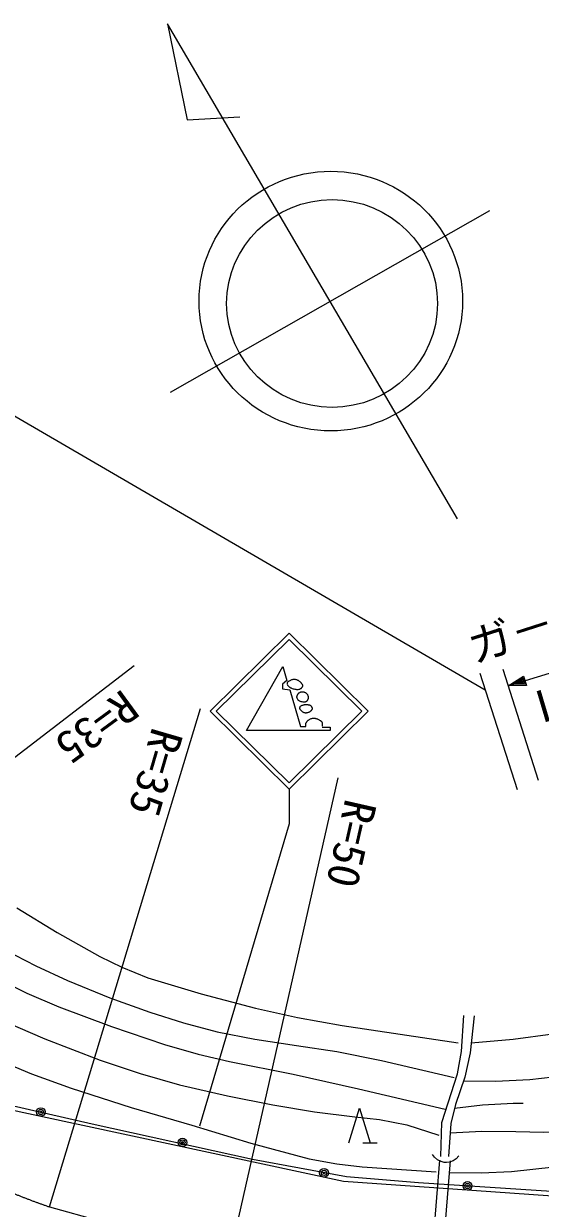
# Model space of a CAD drawing. Units: millimetres, scale not verified. Extents: x 40000 to 680000, y 20000 to 380000.
# Drawn here: x 434341 to 463759, y 268004 to 335444 of the extents above; entities that cross this region are included whole.
import ezdxf
from ezdxf.enums import TextEntityAlignment as Align

# ---------------------------------------------------------------- set-up
doc = ezdxf.new("R2010")
doc.units = ezdxf.units.MM
doc.header["$LTSCALE"] = 1000
doc.linetypes.add('CHAIN', pattern=[18.5, 12, -1.5, 3.5, -1.5])
for name, color, linetype, lineweight in [('M-BGD', 7, 'Continuous', 13), ('M-BMK', 2, 'CHAIN', 13), ('M-BMK-SRVR', 3, 'Continuous', 13), ('M-STR-HTXT', 7, 'Continuous', 13), ('M-STR-STRC', 7, 'Continuous', 13)]:
    doc.layers.add(name, color=color, linetype=linetype, lineweight=lineweight)
doc.styles.add('ＭＳ ゴシック', font='')
doc.styles.get('ＭＳ ゴシック').set_extended_font_data('MS Gothic')

msp = doc.modelspace()

# ---------------------------------------------------------------- linework, layer by layer
at = {"layer": 'M-BGD'}
for p, q in [((459276, 276922), (459405, 278984)), ((459985, 278952), (459759, 276858)), ((459051, 275653), (459276, 276922)), ((459759, 276858), (459469, 275462)), ((458503, 274003), (459051, 275653)), ((459469, 275462), (458922, 273908)), ((452553, 269529), (427888, 274832)), ((428047, 275119), (438232, 272822)), ((458149, 272893), (458503, 274003)), ((458922, 273908), (458664, 272829)), ((452861, 271725), (453461, 273696)), ((453461, 273696), (454061, 271725)), ((438232, 272822), (447370, 270806)), ((458085, 270958), (458149, 272893)), ((458664, 272829), (458536, 270958)), ((453661, 271725), (454461, 271725)), ((447370, 270806), (452725, 269809)), ((457358, 262213), (458038, 270747)), ((457736, 270920), (457625, 271075)), ((457906, 270761), (457736, 270920)), ((458110, 270660), (457906, 270761)), ((457956, 262166), (458636, 270701)), ((458288, 270619), (458110, 270660)), ((458408, 270612), (458288, 270619)), ((458589, 270630), (458408, 270612)), ((458804, 270706), (458589, 270630)), ((458962, 270815), (458804, 270706)), ((459123, 270983), (458962, 270815)), ((452725, 269809), (456818, 269481)), ((467824, 268447), (452553, 269529)), ((456818, 269481), (467384, 268778))]:
    msp.add_line(p, q, dxfattribs=at)
for points in [[(397348, 320757), (399946, 317755), (402357, 314813), (408226, 307142), (413952, 299510), (419853, 292059), (421358, 290211), (423067, 288280), (424076, 287275), (425421, 286100), (427312, 284635), (429378, 283171), (431053, 282090), (432780, 281099), (434513, 280255), (436350, 279474), (439333, 278354), (442365, 277326), (444283, 276773), (446055, 276362), (449695, 275646), (453401, 274814), (458333, 273652)], [(459821, 277432), (462215, 277633), (464464, 277932), (466423, 278328), (468558, 278872), (470806, 279526), (473266, 280357), (475097, 281098), (477087, 282023), (479786, 283377), (482769, 284991), (484032, 285806), (485471, 286873), (486747, 287826), (488173, 288762), (489731, 289657), (491098, 290571), (492465, 291723), (494052, 292916), (494924, 293404), (495974, 293847), (497603, 294348)], [(459397, 275257), (461199, 275241), (463161, 275329), (465147, 275568), (467264, 275929), (469222, 276339), (471022, 276825), (472723, 277407), (474577, 278152), (476643, 279097), (478954, 280272), (481251, 281567), (483798, 283130), (486102, 284600), (488396, 286182), (490700, 288051), (493068, 289837), (498488, 293220)], [(458628, 272299), (460427, 272390), (462367, 272379), (463967, 272347), (465434, 272419), (467023, 272623), (468753, 272957), (470694, 273438), (472800, 274072), (475016, 274847), (477431, 275805), (479250, 276621), (481092, 277559), (483518, 278938), (485835, 280367), (494062, 285526), (495024, 286243), (496060, 287168), (497592, 289024), (499224, 290825), (500154, 291682)], [(433957, 285105), (436238, 283704), (438678, 282331), (439935, 281723), (441403, 281132), (444446, 280216), (447536, 279392), (449925, 278871), (452485, 278416), (459087, 277415)], [(433270, 282728), (435031, 281801), (436843, 280967), (439251, 279993), (441531, 279175), (443436, 278564), (445366, 278050), (447505, 277634), (449880, 277279), (452171, 276925), (454721, 276423), (458856, 275454)], [(458584, 270042), (460386, 270017), (462120, 270100), (465768, 270492), (469501, 271004), (471453, 271432), (473385, 271956), (475429, 272607), (477487, 273375), (479508, 274235), (481588, 275234), (482997, 275991), (484347, 276835), (486305, 278354), (488307, 279770), (493022, 282452)], [(432443, 278982), (435550, 277653), (438691, 276428), (440967, 275676), (443215, 275041), (445940, 274402), (448528, 273896), (450894, 273499), (453199, 273214), (454595, 273053), (456165, 272764), (457973, 272172)], [(432731, 276505), (434789, 275654), (437046, 274838), (440467, 273736), (443924, 272728), (447275, 271719), (450595, 270827), (452168, 270531), (453620, 270357), (457822, 270081)], [(458872, 273697), (460463, 273888), (462207, 273992), (462786, 273985)]]:
    msp.add_lwpolyline(points, dxfattribs=at)
for centre, major_axis in [((435320, 273487), (250, 0)), ((435320, 273487), (150, 0)), ((435320, 273487), (50, 0)), ((443381, 271753), (250, 0)), ((443381, 271753), (150, 0)), ((443381, 271753), (50, 0)), ((451442, 270020), (250, 0)), ((451442, 270020), (150, 0)), ((451442, 270020), (50, 0)), ((459612, 269276), (250, 0)), ((459612, 269276), (150, 0)), ((459612, 269276), (50, 0))]:
    msp.add_ellipse(centre, major_axis=major_axis, ratio=0.985057, dxfattribs=at)
at = {"layer": 'M-BMK'}
msp.add_line((435807, 268086), (446077, 265252), dxfattribs=at)
for centre, major_axis, start_param, end_param in [((449033, 305284), (40012, 0), 3.802249, 4.375496), ((458603, 313122), (50015, 0), 4.695132, 5.545561)]:
    msp.add_ellipse(centre, major_axis=major_axis, ratio=0.985057, start_param=start_param, end_param=end_param, dxfattribs=at)
at = {"layer": 'M-BMK-SRVR'}
for p, q in [((459045, 307259), (442525, 335444)), ((442525, 335444), (443648, 329970)), ((443648, 329970), (446644, 330143)), ((442697, 314459), (460889, 324805))]:
    msp.add_line(p, q, dxfattribs=at)
for centre, major_axis in [((451830, 319653), (7502, 0)), ((451901, 319514), (6002, 0))]:
    msp.add_ellipse(centre, major_axis=major_axis, ratio=0.985057, dxfattribs=at)
at = {"layer": 'M-STR-HTXT'}
for p, q in [((398656, 333564), (460612, 297521)), ((461933, 297739), (471776, 300782)), ((417440, 281099), (440632, 298907)), ((460311, 298460), (462433, 291841)), ((463648, 292357), (461634, 298679)), ((461933, 297739), (462804, 298297)), ((462200, 297821), (462789, 298210)), ((462353, 297869), (462775, 298123)), ((462775, 298123), (462847, 297897)), ((462789, 298210), (462909, 297834)), ((462804, 298297), (462971, 297771)), ((462971, 297771), (461933, 297739)), ((462909, 297834), (462200, 297821)), ((462847, 297897), (462353, 297869)), ((462582, 297939), (462761, 298036)), ((462785, 297961), (462582, 297939)), ((462761, 298036), (462785, 297961)), ((435807, 268086), (444406, 296460)), ((446077, 265252), (452240, 292510))]:
    msp.add_line(p, q, dxfattribs=at)
at = {"layer": 'M-STR-STRC'}
for p, q in [((444953, 296306), (449454, 300740)), ((445306, 296306), (449454, 300391)), ((453956, 296305), (449454, 300740)), ((453602, 296305), (449454, 300391)), ((447019, 295211), (449092, 298857)), ((449092, 298857), (449323, 298061)), ((449545, 298077), (449581, 298093)), ((449581, 298093), (449617, 298106)), ((449617, 298106), (449653, 298117)), ((449653, 298117), (449689, 298125)), ((449689, 298125), (449726, 298129)), ((449726, 298129), (449763, 298129)), ((449763, 298129), (449800, 298125)), ((449800, 298125), (449835, 298118)), ((449835, 298118), (449870, 298108)), ((449870, 298108), (449904, 298095)), ((449904, 298095), (449937, 298080)), ((449323, 298061), (449078, 297834)), ((449078, 297834), (449078, 297585)), ((449078, 297585), (449496, 297521)), ((449355, 297866), (449357, 297887)), ((449356, 297845), (449355, 297866)), ((449359, 297827), (449356, 297845)), ((449357, 297887), (449361, 297909)), ((449361, 297909), (449368, 297930)), ((449368, 297930), (449378, 297951)), ((449381, 297784), (449375, 297792)), ((449378, 297951), (449390, 297971)), ((449387, 297775), (449381, 297784)), ((449394, 297766), (449387, 297775)), ((449390, 297971), (449404, 297989)), ((449401, 297756), (449394, 297766)), ((449409, 297746), (449401, 297756)), ((449404, 297989), (449420, 298005)), ((449417, 297734), (449409, 297746)), ((449435, 297711), (449417, 297734)), ((449420, 298005), (449439, 298019)), ((449453, 297691), (449435, 297711)), ((449439, 298019), (449474, 298039)), ((449471, 297673), (449453, 297691)), ((449489, 297658), (449471, 297673)), ((449474, 298039), (449510, 298059)), ((449508, 297645), (449489, 297658)), ((449496, 297521), (450103, 295424)), ((449526, 297634), (449508, 297645)), ((449510, 298059), (449545, 298077)), ((449545, 297624), (449526, 297634)), ((449564, 297615), (449545, 297624)), ((449584, 297607), (449564, 297615)), ((449605, 297599), (449584, 297607)), ((449650, 297582), (449605, 297599)), ((449698, 297566), (449650, 297582)), ((449748, 297552), (449698, 297566)), ((449798, 297540), (449748, 297552)), ((449850, 297531), (449798, 297540)), ((449901, 297526), (449850, 297531)), ((449952, 297527), (449901, 297526)), ((449937, 298080), (449969, 298062)), ((450002, 297534), (449952, 297527)), ((449969, 298062), (450000, 298042)), ((450000, 298042), (450031, 298020)), ((450050, 297548), (450002, 297534)), ((450031, 298020), (450060, 297995)), ((450095, 297571), (450050, 297548)), ((450060, 297995), (450089, 297969)), ((450089, 297969), (450117, 297940)), ((450114, 297583), (450095, 297571)), ((450132, 297597), (450114, 297583)), ((450117, 297940), (450134, 297922)), ((450149, 297612), (450132, 297597)), ((450134, 297922), (450150, 297903)), ((450165, 297628), (450149, 297612)), ((450150, 297903), (450165, 297884)), ((450165, 297884), (450179, 297865)), ((450179, 297646), (450165, 297628)), ((450179, 297865), (450191, 297845)), ((450191, 297664), (450179, 297646)), ((450191, 297845), (450201, 297825)), ((450201, 297683), (450191, 297664)), ((450201, 297825), (450209, 297804)), ((450210, 297702), (450201, 297683)), ((450209, 297804), (450215, 297783)), ((450215, 297722), (450210, 297702)), ((450215, 297783), (450218, 297762)), ((450218, 297741), (450215, 297722)), ((450218, 297762), (450218, 297741)), ((449884, 297127), (449883, 297117)), ((449883, 297117), (449883, 297107)), ((449883, 297107), (449883, 297097)), ((449883, 297097), (449884, 297087)), ((449886, 297138), (449884, 297127)), ((449884, 297087), (449885, 297077)), ((449885, 297077), (449888, 297067)), ((449888, 297148), (449886, 297138)), ((449891, 297158), (449888, 297148)), ((449888, 297067), (449905, 297026)), ((449893, 297168), (449891, 297158)), ((449899, 297184), (449893, 297168)), ((449905, 297199), (449899, 297184)), ((449911, 297215), (449905, 297199)), ((449905, 297026), (449929, 296988)), ((449919, 297229), (449911, 297215)), ((449927, 297244), (449919, 297229)), ((449936, 297258), (449927, 297244)), ((449929, 296988), (449960, 296954)), ((449946, 297271), (449936, 297258)), ((449956, 297284), (449946, 297271)), ((449967, 297296), (449956, 297284)), ((449960, 296954), (449997, 296924)), ((449979, 297308), (449967, 297296)), ((449997, 297323), (449979, 297308)), ((450017, 297337), (449997, 297323)), ((449997, 296924), (450038, 296898)), ((450037, 297350), (450017, 297337)), ((450059, 297361), (450037, 297350)), ((450038, 296898), (450082, 296877)), ((450082, 297371), (450059, 297361)), ((450105, 297379), (450082, 297371)), ((450082, 296877), (450130, 296860)), ((450130, 297386), (450105, 297379)), ((450154, 297390), (450130, 297386)), ((450130, 296860), (450180, 296847)), ((450179, 297394), (450154, 297390)), ((450204, 297395), (450179, 297394)), ((450180, 296847), (450230, 296839)), ((450230, 297395), (450204, 297395)), ((450256, 297393), (450230, 297395)), ((450230, 296839), (450281, 296836)), ((450282, 297389), (450256, 297393)), ((450281, 296836), (450307, 296836)), ((450308, 297383), (450282, 297389)), ((450307, 296836), (450332, 296838)), ((450333, 297376), (450308, 297383)), ((450332, 296838), (450356, 296841)), ((450357, 297366), (450333, 297376)), ((450356, 296841), (450380, 296846)), ((450381, 297355), (450357, 297366)), ((450380, 296846), (450403, 296853)), ((450404, 297342), (450381, 297355)), ((450403, 296853), (450424, 296861)), ((450425, 297328), (450404, 297342)), ((450424, 296861), (450445, 296872)), ((450446, 297311), (450425, 297328)), ((450445, 296872), (450464, 296884)), ((450465, 297294), (450446, 297311)), ((450464, 296884), (450481, 296899)), ((450482, 297275), (450465, 297294)), ((450481, 296899), (450497, 296916)), ((450498, 297255), (450482, 297275)), ((450497, 296916), (450508, 296931)), ((450513, 297234), (450498, 297255)), ((450508, 296931), (450518, 296947)), ((450525, 297211), (450513, 297234)), ((450518, 296947), (450528, 296964)), ((450536, 297188), (450525, 297211)), ((450528, 296964), (450536, 296980)), ((450545, 297164), (450536, 297188)), ((450536, 296980), (450543, 296998)), ((450543, 296998), (450548, 297016)), ((450551, 297140), (450545, 297164)), ((450548, 297016), (450553, 297034)), ((450556, 297115), (450551, 297140)), ((450553, 297034), (450556, 297052)), ((450557, 297090), (450556, 297115)), ((450556, 297052), (450557, 297071)), ((450557, 297071), (450557, 297090)), ((444953, 296306), (449454, 291871)), ((445306, 296306), (449454, 292219)), ((449454, 292219), (453602, 296305)), ((449454, 291871), (453956, 296305)), ((450068, 296491), (450070, 296507)), ((450068, 296476), (450068, 296491)), ((450069, 296461), (450068, 296476)), ((450071, 296447), (450069, 296461)), ((450070, 296507), (450073, 296522)), ((450076, 296429), (450071, 296447)), ((450073, 296522), (450077, 296537)), ((450083, 296413), (450076, 296429)), ((450077, 296537), (450083, 296552)), ((450083, 296552), (450090, 296565)), ((450092, 296398), (450083, 296413)), ((450090, 296565), (450099, 296578)), ((450102, 296384), (450092, 296398)), ((450099, 296578), (450109, 296588)), ((450114, 296370), (450102, 296384)), ((450109, 296588), (450137, 296610)), ((450127, 296356), (450114, 296370)), ((450142, 296342), (450127, 296356)), ((450137, 296610), (450167, 296629)), ((450158, 296327), (450142, 296342)), ((450175, 296311), (450158, 296327)), ((450167, 296629), (450199, 296644)), ((450192, 296294), (450175, 296311)), ((450215, 296273), (450192, 296294)), ((450199, 296644), (450232, 296657)), ((450237, 296255), (450215, 296273)), ((450232, 296657), (450267, 296667)), ((450259, 296240), (450237, 296255)), ((450282, 296228), (450259, 296240)), ((450267, 296667), (450303, 296674)), ((450304, 296218), (450282, 296228)), ((450303, 296674), (450340, 296679)), ((450327, 296211), (450304, 296218)), ((450350, 296205), (450327, 296211)), ((450340, 296679), (450378, 296682)), ((450373, 296202), (450350, 296205)), ((450396, 296201), (450373, 296202)), ((450378, 296682), (450416, 296682)), ((450419, 296201), (450396, 296201)), ((450416, 296682), (450455, 296681)), ((450450, 296203), (450419, 296201)), ((450480, 296208), (450450, 296203)), ((450455, 296681), (450479, 296680)), ((450479, 296680), (450503, 296679)), ((450511, 296215), (450480, 296208)), ((450503, 296679), (450526, 296677)), ((450542, 296224), (450511, 296215)), ((450526, 296677), (450549, 296674)), ((450571, 296236), (450542, 296224)), ((450549, 296674), (450571, 296670)), ((450571, 296670), (450593, 296665)), ((450601, 296250), (450571, 296236)), ((450593, 296665), (450614, 296658)), ((450629, 296267), (450601, 296250)), ((450614, 296658), (450634, 296650)), ((450655, 296285), (450629, 296267)), ((450634, 296650), (450654, 296640)), ((450654, 296640), (450673, 296627)), ((450680, 296306), (450655, 296285)), ((450673, 296627), (450688, 296616)), ((450703, 296329), (450680, 296306)), ((450688, 296616), (450702, 296602)), ((450702, 296602), (450715, 296588)), ((450714, 296341), (450703, 296329)), ((450723, 296354), (450714, 296341)), ((450715, 296588), (450728, 296572)), ((450732, 296367), (450723, 296354)), ((450728, 296572), (450738, 296556)), ((450741, 296381), (450732, 296367)), ((450738, 296556), (450748, 296539)), ((450748, 296394), (450741, 296381)), ((450748, 296539), (450755, 296522)), ((450754, 296409), (450748, 296394)), ((450759, 296423), (450754, 296409)), ((450755, 296522), (450761, 296504)), ((450763, 296437), (450759, 296423)), ((450761, 296504), (450764, 296485)), ((450765, 296452), (450763, 296437)), ((450764, 296485), (450766, 296467)), ((450766, 296467), (450765, 296452)), ((450103, 295424), (450413, 295424)), ((450413, 295630), (450426, 295649)), ((450413, 295424), (450413, 295630)), ((450426, 295649), (450438, 295667)), ((450438, 295667), (450451, 295685)), ((450451, 295685), (450464, 295703)), ((450464, 295703), (450477, 295720)), ((450477, 295720), (450491, 295738)), ((450491, 295738), (450506, 295754)), ((450506, 295754), (450521, 295770)), ((450521, 295770), (450536, 295785)), ((450536, 295785), (450553, 295800)), ((450553, 295800), (450581, 295821)), ((450581, 295821), (450612, 295840)), ((450612, 295840), (450644, 295856)), ((450644, 295856), (450678, 295871)), ((450678, 295871), (450712, 295882)), ((450712, 295882), (450748, 295892)), ((450748, 295892), (450784, 295899)), ((450784, 295899), (450821, 295903)), ((450821, 295903), (450857, 295905)), ((450857, 295905), (450893, 295904)), ((450893, 295904), (450929, 295901)), ((450929, 295901), (450963, 295896)), ((450963, 295896), (450997, 295888)), ((450997, 295888), (451031, 295878)), ((451031, 295878), (451064, 295866)), ((451064, 295866), (451096, 295852)), ((451096, 295852), (451128, 295837)), ((451128, 295837), (451160, 295819)), ((451160, 295819), (451191, 295800)), ((451191, 295800), (451222, 295779)), ((451222, 295779), (451237, 295768)), ((451237, 295768), (451252, 295756)), ((451252, 295756), (451267, 295744)), ((451267, 295744), (451281, 295732)), ((451281, 295732), (451294, 295719)), ((451294, 295719), (451306, 295705)), ((451306, 295705), (451316, 295691)), ((451316, 295691), (451325, 295677)), ((451325, 295677), (451333, 295662)), ((451331, 295462), (451330, 295452)), ((451330, 295403), (451791, 295403)), ((451332, 295481), (451331, 295471)), ((451331, 295471), (451331, 295462)), ((451333, 295501), (451332, 295491)), ((451332, 295491), (451332, 295481)), ((451333, 295662), (451338, 295646)), ((451335, 295516), (451333, 295501)), ((451337, 295531), (451335, 295516)), ((451339, 295546), (451337, 295531)), ((451338, 295646), (451341, 295632)), ((451341, 295561), (451339, 295546)), ((451341, 295632), (451343, 295619)), ((451342, 295576), (451341, 295561)), ((451343, 295590), (451342, 295576)), ((451343, 295619), (451343, 295605)), ((451343, 295605), (451343, 295590)), ((451791, 295403), (451791, 295211)), ((451791, 295211), (447019, 295211)), ((449454, 291871), (449454, 289901)), ((449454, 289901), (444347, 272688))]:
    msp.add_line(p, q, dxfattribs=at)

# ---------------------------------------------------------------- texts
at = {"layer": 'M-STR-HTXT', "style": 'ＭＳ ゴシック'}
for s, rotation, p in [('ガ－ドレール', 17.748, (460163, 298505)), ('L=13.0', 16.563, (463996, 295089)), ('R=35', 216.188, (439658, 298050)), ('R=35', 253.77, (441150, 295618)), ('R=50', 257.215, (452131, 291512))]:
    msp.add_text(s, height=1833, rotation=rotation, dxfattribs=at).set_placement(p, align=Align.BOTTOM_LEFT)

doc.saveas('drawing.dxf')
